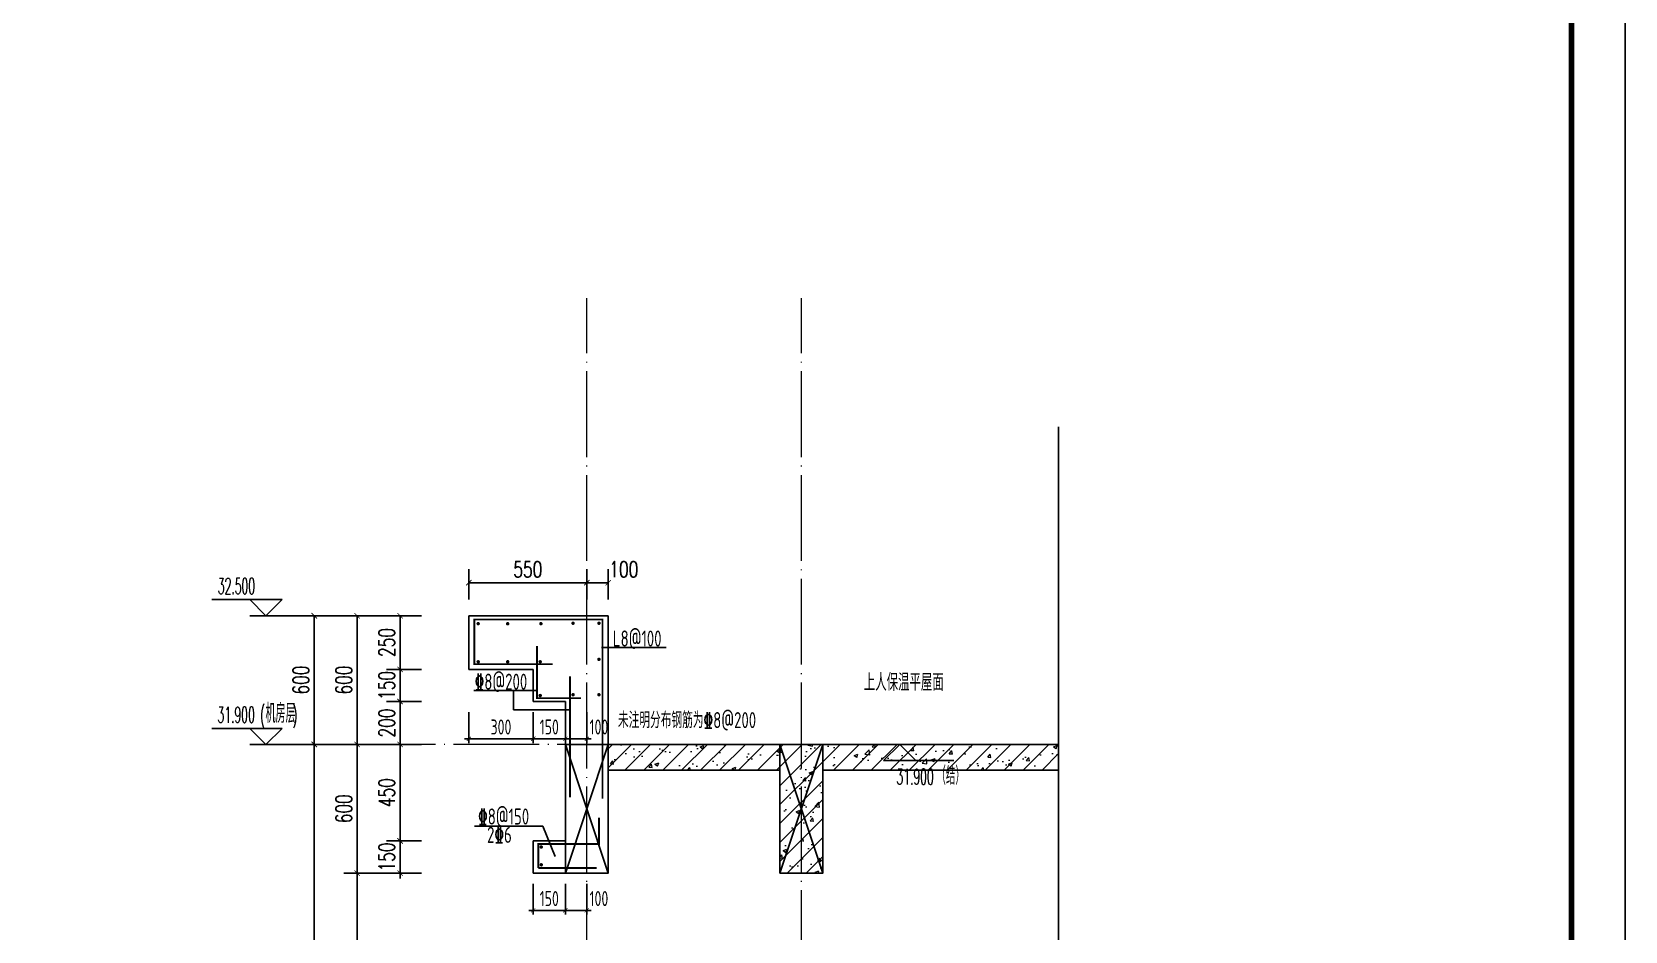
# Model space of a CAD drawing. Extents: x -461650 to 361314, y 245336 to 769729.
# Drawn here: x 307379 to 314804, y 673752 to 677945 of the extents above; entities that cross this region are included whole.
import ezdxf

# ---------------------------------------------------------------- set-up
doc = ezdxf.new("R2010")
doc.units = 0
doc.header["$LTSCALE"] = 1000
doc.linetypes.add('DOTE', pattern=[2.42, 2, -0.2, 0.02, -0.2])
doc.layers.get('0').update_dxf_attribs({"linetype": 'CONTINUOUS'})
doc.layers.get('DEFPOINTS').update_dxf_attribs({"linetype": 'CONTINUOUS'})
for name, color, linetype in [('DIM', 2, 'CONTINUOUS'), ('DIM_ELEV', 3, 'CONTINUOUS'), ('DIM_SYMB', 3, 'CONTINUOUS'), ('PUB_DIM', 3, 'CONTINUOUS'), ('PUB_TEXT', 2, 'CONTINUOUS'), ('REIN', 6, 'CONTINUOUS'), ('S-大样-砼线', 7, 'CONTINUOUS'), ('S-引出线', 40, 'CONTINUOUS'), ('TEXT', 2, 'CONTINUOUS'), ('WALL', 5, 'CONTINUOUS'), ('yichutu', 7, 'CONTINUOUS')]:
    doc.layers.add(name, color=color, linetype=linetype)
for name, color, linetype, lineweight in [('DOTE', 19, 'DOTE', 9), ('PUB_HATCH', 8, 'CONTINUOUS', 9), ('图框', 9, 'CONTINUOUS', 18)]:
    doc.layers.add(name, color=color, linetype=linetype, lineweight=lineweight)
doc.styles.add('_TCH_DIM', font='SIMPLEX.shx', dxfattribs={"width": 0.7, "bigfont": 'GBCBIG.shx'})
doc.styles.add('_TCH_DIM_T3', font='SIMPLEX', dxfattribs={"width": 0.705882, "bigfont": 'GBCBIG'})
doc.styles.add('TSSD_DIMENSION', font='Tssdeng.shx', dxfattribs={"width": 0.7, "bigfont": 'tssdchn.shx'})
doc.styles.add('TSSD_REIN', font='tssdeng.shx', dxfattribs={"width": 0.7, "height": 300, "bigfont": 'tssdchn.shx'})
doc.dimstyles.new('_TCH_ARCH&&25', dxfattribs={"dimtxt": 74.375, "dimasz": 25, "dimexe": 62.5, "dimexo": 75, "dimgap": 25, "dimtad": 1, "dimdec": 0, "dimzin": 0, "dimdsep": 46, "dimtxsty": '_TCH_DIM_T3', "dimblk": 'ARCHTICK', "dimcen": 0.09, "dimclrt": 7, "dimazin": 0, "dimtfac": 1, "dimtdec": 0, "dimtix": 1, "dimtmove": 2, "dimatfit": 3, "dimldrblk": 'ARCHTICK', "dimfxl": 0, "dimtolj": 1, "dimtzin": 0, "dimarcsym": 0})
doc.dimstyles.new('TSSD_20_20', dxfattribs={"dimtxt": 60, "dimasz": 20, "dimexe": 20, "dimexo": 50, "dimgap": 20, "dimtad": 1, "dimdec": 0, "dimzin": 0, "dimdsep": 46, "dimtxsty": 'TSSD_DIMENSION', "dimblk": 'ARCHTICK', "dimblk1": 'ARCHTICK', "dimblk2": 'ARCHTICK', "dimcen": 0, "dimdle": 20, "dimclrt": 7, "dimadec": 0, "dimazin": 0, "dimtfac": 1, "dimtdec": 0, "dimtix": 1, "dimtmove": 2, "dimatfit": 3, "dimfxl": 0, "dimtolj": 1, "dimtzin": 0, "dimarcsym": 0})
pattern_1 = [(45, (-737876.647, 828566.014), (-44.194174, 44.194174), []), (50, (-737876.65, 828566.01), (179.315046, -15.688034), [18.75, -206.25]), (355, (-737876.65, 828566.01), (-34.687833, 188.048033), [15, -165]), (100.4514, (-737861.7, 828564.7), (144.627345, 172.359886), [15.935047, -175.285528]), (46.1842, (-737876.65, 828616.01), (266.81026, -41.379754), [28.125, -309.375]), (96.6356, (-737854.4, 828612.57), (233.665676, 243.52947), [23.90257, -262.92825]), (351.1842, (-737876.65, 828616.01), (233.665486, 243.52965), [22.5, -247.5]), (21, (-737851.65, 828603.51), (149.226763, -100.654723), [18.75, -206.25]), (326, (-737851.65, 828603.51), (60.828833, 181.28751), [15, -165]), (71.4514, (-737839.21, 828595.13), (210.055657, 80.632624), [15.935047, -175.285528]), (37.5, (-737876.647, 828566.014), (3.039964, 83.2234635), [0, -163, 0, -167.5, 0, -165.625]), (7.5, (-737876.65, 828566.01), (65.767384, 98.602928), [0, -95.5, 0, -159.25, 0, -63.125]), (327.5, (-737932.397, 828566.014), (133.455609, -5.638718), [0, -62.5, 0, -195, 0, -258.75]), (317.5, (-737957.4, 828566.01), (145.796542, 25.026246), [0, -81.25, 0, -129.5, 0, -183.75])]

# ---------------------------------------------------------------- blocks, each defined once
blk = doc.blocks.new('GFDDDDRG')
at = {"layer": '图框'}
blk.add_lwpolyline([(923310, -107437), (923310, -159999), (893610, -159999), (893610, -107437)], close=True, dxfattribs=at)
blk.add_lwpolyline([(923310, -107437), (923310, -159999), (893610, -159999), (893610, -107437)], close=True, dxfattribs=at)
at = {"layer": '图框', "const_width": 50}
blk.add_lwpolyline([(894110, -159499), (922810, -159499), (922810, -108687), (894110, -108687)], close=True, dxfattribs=at)
blk = doc.blocks.new('yct-1051-594-26275-14850-25-1002.0')
at = {"layer": 'yichutu', "color": 7}
blk.add_lwpolyline([(0, 0), (0, 14850), (26275, 14850), (26275, 0)], close=True, dxfattribs=at)
blk = doc.blocks.new('_ArchTick')
at = {"color": 0, "linetype": 'ByBlock', "const_width": 0.15}
blk.add_lwpolyline([(-0.5, -0.5), (0.5, 0.5)], dxfattribs=at)
blk = doc.blocks.new('*D783')
at = {"layer": 'DEFPOINTS', "color": 0}
for p in [(309715, 674023), (309865, 674023), (309865, 673849.3)]:
    blk.add_point(p, dxfattribs=at)
at = {"layer": 'DIM', "color": 0, "lineweight": -2}
for p, q in [((309715, 673973), (309715, 673829.3)), ((309865, 673973), (309865, 673829.3)), ((309695, 673849.3), (309885, 673849.3))]:
    blk.add_line(p, q, dxfattribs=at)
at = {"layer": 'DIM', "color": 0, "lineweight": -2, "xscale": 20, "yscale": 20, "zscale": 20, "rotation": 180}
blk.add_blockref('_ArchTick', (309715, 673849.3), dxfattribs=at)
at = {"layer": 'DIM', "color": 0, "lineweight": -2, "xscale": 20, "yscale": 20, "zscale": 20}
blk.add_blockref('_ArchTick', (309865, 673849.3), dxfattribs=at)
at = {"layer": 'DIM', "color": 7, "insert": (309790, 673904.3), "char_height": 70, "attachment_point": 5, "style": 'TSSD_DIMENSION'}
blk.add_mtext('\\A1;150', dxfattribs=at)
blk = doc.blocks.new('*D784')
at = {"layer": 'DEFPOINTS', "color": 0}
for p in [(309865, 674023), (309965, 674023), (309965, 673849.3)]:
    blk.add_point(p, dxfattribs=at)
at = {"layer": 'DIM', "color": 0, "lineweight": -2}
for p, q in [((309865, 673973), (309865, 673829.3)), ((309965, 673973), (309965, 673829.3)), ((309845, 673849.3), (309985, 673849.3))]:
    blk.add_line(p, q, dxfattribs=at)
at = {"layer": 'DIM', "color": 0, "lineweight": -2, "xscale": 20, "yscale": 20, "zscale": 20, "rotation": 180}
blk.add_blockref('_ArchTick', (309865, 673849.3), dxfattribs=at)
at = {"layer": 'DIM', "color": 0, "lineweight": -2, "xscale": 20, "yscale": 20, "zscale": 20}
blk.add_blockref('_ArchTick', (309965, 673849.3), dxfattribs=at)
at = {"layer": 'DIM', "color": 7, "insert": (310021.4, 673904.3), "char_height": 70, "attachment_point": 5, "style": 'TSSD_DIMENSION'}
blk.add_mtext('\\A1;100', dxfattribs=at)
blk = doc.blocks.new('*D785')
at = {"layer": 'DEFPOINTS', "color": 0}
for p in [(309415, 674823), (309715, 674823), (309715, 674649.3)]:
    blk.add_point(p, dxfattribs=at)
at = {"layer": 'DIM', "color": 0, "lineweight": -2}
for p, q in [((309415, 674773), (309415, 674629.3)), ((309715, 674773), (309715, 674629.3)), ((309395, 674649.3), (309735, 674649.3))]:
    blk.add_line(p, q, dxfattribs=at)
at = {"layer": 'DIM', "color": 0, "lineweight": -2, "xscale": 20, "yscale": 20, "zscale": 20, "rotation": 180}
blk.add_blockref('_ArchTick', (309415, 674649.3), dxfattribs=at)
at = {"layer": 'DIM', "color": 0, "lineweight": -2, "xscale": 20, "yscale": 20, "zscale": 20}
blk.add_blockref('_ArchTick', (309715, 674649.3), dxfattribs=at)
at = {"layer": 'DIM', "color": 7, "insert": (309565, 674704.3), "char_height": 70, "attachment_point": 5, "style": 'TSSD_DIMENSION'}
blk.add_mtext('\\A1;300', dxfattribs=at)
blk = doc.blocks.new('*D786')
at = {"layer": 'DEFPOINTS', "color": 0}
for p in [(309715, 674823), (309865, 674823), (309865, 674649.3)]:
    blk.add_point(p, dxfattribs=at)
at = {"layer": 'DIM', "color": 0, "lineweight": -2}
for p, q in [((309715, 674773), (309715, 674629.3)), ((309865, 674773), (309865, 674629.3)), ((309695, 674649.3), (309885, 674649.3))]:
    blk.add_line(p, q, dxfattribs=at)
at = {"layer": 'DIM', "color": 0, "lineweight": -2, "xscale": 20, "yscale": 20, "zscale": 20, "rotation": 180}
blk.add_blockref('_ArchTick', (309715, 674649.3), dxfattribs=at)
at = {"layer": 'DIM', "color": 0, "lineweight": -2, "xscale": 20, "yscale": 20, "zscale": 20}
blk.add_blockref('_ArchTick', (309865, 674649.3), dxfattribs=at)
at = {"layer": 'DIM', "color": 7, "insert": (309790, 674704.3), "char_height": 70, "attachment_point": 5, "style": 'TSSD_DIMENSION'}
blk.add_mtext('\\A1;150', dxfattribs=at)
blk = doc.blocks.new('*D787')
at = {"layer": 'DEFPOINTS', "color": 0}
for p in [(309865, 674823), (309965, 674823), (309965, 674649.3)]:
    blk.add_point(p, dxfattribs=at)
at = {"layer": 'DIM', "color": 0, "lineweight": -2}
for p, q in [((309865, 674773), (309865, 674629.3)), ((309965, 674773), (309965, 674629.3)), ((309845, 674649.3), (309985, 674649.3))]:
    blk.add_line(p, q, dxfattribs=at)
at = {"layer": 'DIM', "color": 0, "lineweight": -2, "xscale": 20, "yscale": 20, "zscale": 20, "rotation": 180}
blk.add_blockref('_ArchTick', (309865, 674649.3), dxfattribs=at)
at = {"layer": 'DIM', "color": 0, "lineweight": -2, "xscale": 20, "yscale": 20, "zscale": 20}
blk.add_blockref('_ArchTick', (309965, 674649.3), dxfattribs=at)
at = {"layer": 'DIM', "color": 7, "insert": (310021.4, 674704.3), "char_height": 70, "attachment_point": 5, "style": 'TSSD_DIMENSION'}
blk.add_mtext('\\A1;100', dxfattribs=at)
blk = doc.blocks.new('*D788')
at = {"layer": 'DEFPOINTS', "color": 0}
for p in [(309965, 675377.1), (309415, 675223), (309965, 675223)]:
    blk.add_point(p, dxfattribs=at)
at = {"layer": 'PUB_DIM', "color": 0, "lineweight": -2}
for p, q in [((309415, 675298), (309415, 675439.6)), ((309965, 675298), (309965, 675439.6)), ((309415, 675377.1), (309965, 675377.1))]:
    blk.add_line(p, q, dxfattribs=at)
at = {"layer": 'PUB_DIM', "color": 0, "lineweight": -2, "xscale": 25, "yscale": 25, "zscale": 25, "rotation": 180}
blk.add_blockref('_ArchTick', (309415, 675377.1), dxfattribs=at)
at = {"layer": 'PUB_DIM', "color": 0, "lineweight": -2, "xscale": 25, "yscale": 25, "zscale": 25}
blk.add_blockref('_ArchTick', (309965, 675377.1), dxfattribs=at)
at = {"layer": 'PUB_DIM', "color": 7, "insert": (309690, 675439.3), "char_height": 74.38, "attachment_point": 5, "style": '_TCH_DIM_T3'}
blk.add_mtext('\\A1;550', dxfattribs=at)
blk = doc.blocks.new('*D789')
at = {"layer": 'DEFPOINTS', "color": 0}
for p in [(310065, 675377.1), (309965, 675223), (310065, 675223)]:
    blk.add_point(p, dxfattribs=at)
at = {"layer": 'PUB_DIM', "color": 0, "lineweight": -2}
for p, q in [((309965, 675298), (309965, 675439.6)), ((310065, 675298), (310065, 675439.6)), ((309965, 675377.1), (310065, 675377.1))]:
    blk.add_line(p, q, dxfattribs=at)
at = {"layer": 'PUB_DIM', "color": 0, "lineweight": -2, "xscale": 25, "yscale": 25, "zscale": 25, "rotation": 180}
blk.add_blockref('_ArchTick', (309965, 675377.1), dxfattribs=at)
at = {"layer": 'PUB_DIM', "color": 0, "lineweight": -2, "xscale": 25, "yscale": 25, "zscale": 25}
blk.add_blockref('_ArchTick', (310065, 675377.1), dxfattribs=at)
at = {"layer": 'PUB_DIM', "color": 7, "insert": (310137.4, 675439.3), "char_height": 74.38, "attachment_point": 5, "style": '_TCH_DIM_T3'}
blk.add_mtext('\\A1;100', dxfattribs=at)
blk = doc.blocks.new('*D790')
at = {"layer": 'DEFPOINTS', "color": 0}
for p in [(309094.8, 675223), (309269.4, 675223), (309269.4, 674973)]:
    blk.add_point(p, dxfattribs=at)
at = {"layer": 'PUB_DIM', "color": 0, "lineweight": -2}
for p, q in [((309194.4, 675223), (309032.3, 675223)), ((309094.8, 674973), (309094.8, 675223)), ((309194.4, 674973), (309032.3, 674973))]:
    blk.add_line(p, q, dxfattribs=at)
at = {"layer": 'PUB_DIM', "color": 0, "lineweight": -2, "xscale": 25, "yscale": 25, "zscale": 25}
for p, rotation in [((309094.8, 675223), 90), ((309094.8, 674973), 270)]:
    blk.add_blockref('_ArchTick', p, dxfattribs=dict(at, rotation=rotation))
at = {"layer": 'PUB_DIM', "color": 7, "insert": (309032.6, 675098), "char_height": 74.38, "attachment_point": 5, "rotation": 90, "style": '_TCH_DIM_T3'}
blk.add_mtext('\\A1;250', dxfattribs=at)
blk = doc.blocks.new('*D791')
at = {"layer": 'DEFPOINTS', "color": 0}
for p in [(309094.8, 674973), (309269.4, 674973), (309269.4, 674823)]:
    blk.add_point(p, dxfattribs=at)
at = {"layer": 'PUB_DIM', "color": 0, "lineweight": -2}
for p, q in [((309194.4, 674973), (309032.3, 674973)), ((309094.8, 674973), (309094.8, 674998)), ((309094.8, 674823), (309094.8, 674973)), ((309194.4, 674823), (309032.3, 674823)), ((309094.8, 674823), (309094.8, 674798))]:
    blk.add_line(p, q, dxfattribs=at)
at = {"layer": 'PUB_DIM', "color": 0, "lineweight": -2, "xscale": 25, "yscale": 25, "zscale": 25}
for p, rotation in [((309094.8, 674973), 270), ((309094.8, 674823), 90)]:
    blk.add_blockref('_ArchTick', p, dxfattribs=dict(at, rotation=rotation))
at = {"layer": 'PUB_DIM', "color": 7, "insert": (309032.6, 674898), "char_height": 74.38, "attachment_point": 5, "rotation": 90, "style": '_TCH_DIM_T3'}
blk.add_mtext('\\A1;150', dxfattribs=at)
blk = doc.blocks.new('*D792')
at = {"layer": 'DEFPOINTS', "color": 0}
for p in [(309094.8, 674823), (309269.4, 674823), (309269.4, 674623)]:
    blk.add_point(p, dxfattribs=at)
at = {"layer": 'PUB_DIM', "color": 0, "lineweight": -2}
for p, q in [((309194.4, 674823), (309032.3, 674823)), ((309094.8, 674623), (309094.8, 674823)), ((309194.4, 674623), (309032.3, 674623))]:
    blk.add_line(p, q, dxfattribs=at)
at = {"layer": 'PUB_DIM', "color": 0, "lineweight": -2, "xscale": 25, "yscale": 25, "zscale": 25}
for p, rotation in [((309094.8, 674823), 90), ((309094.8, 674623), 270)]:
    blk.add_blockref('_ArchTick', p, dxfattribs=dict(at, rotation=rotation))
at = {"layer": 'PUB_DIM', "color": 7, "insert": (309032.6, 674723), "char_height": 74.38, "attachment_point": 5, "rotation": 90, "style": '_TCH_DIM_T3'}
blk.add_mtext('\\A1;200', dxfattribs=at)
blk = doc.blocks.new('*D793')
at = {"layer": 'DEFPOINTS', "color": 0}
for p in [(309094.8, 674623), (309269.4, 674623), (309269.4, 674173)]:
    blk.add_point(p, dxfattribs=at)
at = {"layer": 'PUB_DIM', "color": 0, "lineweight": -2}
for p, q in [((309194.4, 674623), (309032.3, 674623)), ((309094.8, 674173), (309094.8, 674623)), ((309194.4, 674173), (309032.3, 674173))]:
    blk.add_line(p, q, dxfattribs=at)
at = {"layer": 'PUB_DIM', "color": 0, "lineweight": -2, "xscale": 25, "yscale": 25, "zscale": 25}
for p, rotation in [((309094.8, 674623), 90), ((309094.8, 674173), 270)]:
    blk.add_blockref('_ArchTick', p, dxfattribs=dict(at, rotation=rotation))
at = {"layer": 'PUB_DIM', "color": 7, "insert": (309032.6, 674398), "char_height": 74.38, "attachment_point": 5, "rotation": 90, "style": '_TCH_DIM_T3'}
blk.add_mtext('\\A1;450', dxfattribs=at)
blk = doc.blocks.new('*D794')
at = {"layer": 'DEFPOINTS', "color": 0}
for p in [(309094.8, 674173), (309269.4, 674173), (309269.4, 674023)]:
    blk.add_point(p, dxfattribs=at)
at = {"layer": 'PUB_DIM', "color": 0, "lineweight": -2}
for p, q in [((309094.8, 674173), (309094.8, 674198)), ((309194.4, 674173), (309032.3, 674173)), ((309094.8, 674023), (309094.8, 674173)), ((309194.4, 674023), (309032.3, 674023)), ((309094.8, 674023), (309094.8, 673998))]:
    blk.add_line(p, q, dxfattribs=at)
at = {"layer": 'PUB_DIM', "color": 0, "lineweight": -2, "xscale": 25, "yscale": 25, "zscale": 25}
for p, rotation in [((309094.8, 674173), 270), ((309094.8, 674023), 90)]:
    blk.add_blockref('_ArchTick', p, dxfattribs=dict(at, rotation=rotation))
at = {"layer": 'PUB_DIM', "color": 7, "insert": (309032.6, 674098), "char_height": 74.38, "attachment_point": 5, "rotation": 90, "style": '_TCH_DIM_T3'}
blk.add_mtext('\\A1;150', dxfattribs=at)
blk = doc.blocks.new('*D809')
at = {"layer": 'DEFPOINTS', "color": 0}
for p in [(308894.8, 674023), (309194.8, 674023), (309194.8, 672623)]:
    blk.add_point(p, dxfattribs=at)
at = {"layer": 'PUB_DIM', "color": 0, "lineweight": -2}
for p, q in [((309119.8, 674023), (308832.3, 674023)), ((308894.8, 672623), (308894.8, 674023)), ((309119.8, 672623), (308832.3, 672623))]:
    blk.add_line(p, q, dxfattribs=at)
at = {"layer": 'PUB_DIM', "color": 0, "lineweight": -2, "xscale": 25, "yscale": 25, "zscale": 25}
for p, rotation in [((308894.8, 674023), 90), ((308894.8, 672623), 270)]:
    blk.add_blockref('_ArchTick', p, dxfattribs=dict(at, rotation=rotation))
at = {"layer": 'PUB_DIM', "color": 7, "insert": (308832.6, 673323), "char_height": 74.38, "attachment_point": 5, "rotation": 90, "style": '_TCH_DIM_T3'}
blk.add_mtext('\\A1;1400', dxfattribs=at)
blk = doc.blocks.new('*D810')
at = {"layer": 'DEFPOINTS', "color": 0}
for p in [(308894.8, 674623), (309194.8, 674623), (309194.8, 674023)]:
    blk.add_point(p, dxfattribs=at)
at = {"layer": 'PUB_DIM', "color": 0, "lineweight": -2}
for p, q in [((309119.8, 674623), (308832.3, 674623)), ((308894.8, 674023), (308894.8, 674623)), ((309119.8, 674023), (308832.3, 674023))]:
    blk.add_line(p, q, dxfattribs=at)
at = {"layer": 'PUB_DIM', "color": 0, "lineweight": -2, "xscale": 25, "yscale": 25, "zscale": 25}
for p, rotation in [((308894.8, 674623), 90), ((308894.8, 674023), 270)]:
    blk.add_blockref('_ArchTick', p, dxfattribs=dict(at, rotation=rotation))
at = {"layer": 'PUB_DIM', "color": 7, "insert": (308832.6, 674323), "char_height": 74.38, "attachment_point": 5, "rotation": 90, "style": '_TCH_DIM_T3'}
blk.add_mtext('\\A1;600', dxfattribs=at)
blk = doc.blocks.new('*D811')
at = {"layer": 'DEFPOINTS', "color": 0}
for p in [(308894.8, 675223), (309194.8, 675223), (309194.8, 674623)]:
    blk.add_point(p, dxfattribs=at)
at = {"layer": 'PUB_DIM', "color": 0, "lineweight": -2}
for p, q in [((309119.8, 675223), (308832.3, 675223)), ((308894.8, 674623), (308894.8, 675223)), ((309119.8, 674623), (308832.3, 674623))]:
    blk.add_line(p, q, dxfattribs=at)
at = {"layer": 'PUB_DIM', "color": 0, "lineweight": -2, "xscale": 25, "yscale": 25, "zscale": 25}
for p, rotation in [((308894.8, 675223), 90), ((308894.8, 674623), 270)]:
    blk.add_blockref('_ArchTick', p, dxfattribs=dict(at, rotation=rotation))
at = {"layer": 'PUB_DIM', "color": 7, "insert": (308832.6, 674923), "char_height": 74.38, "attachment_point": 5, "rotation": 90, "style": '_TCH_DIM_T3'}
blk.add_mtext('\\A1;600', dxfattribs=at)
blk = doc.blocks.new('*D817')
at = {"layer": 'DEFPOINTS', "color": 0}
for p in [(308694.8, 674623), (309194.8, 674623), (309194.8, 671723)]:
    blk.add_point(p, dxfattribs=at)
at = {"layer": 'PUB_DIM', "color": 0, "lineweight": -2}
for p, q in [((309119.8, 674623), (308632.3, 674623)), ((308694.8, 671723), (308694.8, 674623)), ((309119.8, 671723), (308632.3, 671723))]:
    blk.add_line(p, q, dxfattribs=at)
at = {"layer": 'PUB_DIM', "color": 0, "lineweight": -2, "xscale": 25, "yscale": 25, "zscale": 25}
for p, rotation in [((308694.8, 674623), 90), ((308694.8, 671723), 270)]:
    blk.add_blockref('_ArchTick', p, dxfattribs=dict(at, rotation=rotation))
at = {"layer": 'PUB_DIM', "color": 7, "insert": (308632.6, 673173), "char_height": 74.38, "attachment_point": 5, "rotation": 90, "style": '_TCH_DIM_T3'}
blk.add_mtext('\\A1;2900', dxfattribs=at)
blk = doc.blocks.new('*D818')
at = {"layer": 'DEFPOINTS', "color": 0}
for p in [(308694.8, 675223), (309194.8, 675223), (309194.8, 674623)]:
    blk.add_point(p, dxfattribs=at)
at = {"layer": 'PUB_DIM', "color": 0, "lineweight": -2}
for p, q in [((309119.8, 675223), (308632.3, 675223)), ((308694.8, 674623), (308694.8, 675223)), ((309119.8, 674623), (308632.3, 674623))]:
    blk.add_line(p, q, dxfattribs=at)
at = {"layer": 'PUB_DIM', "color": 0, "lineweight": -2, "xscale": 25, "yscale": 25, "zscale": 25}
for p, rotation in [((308694.8, 675223), 90), ((308694.8, 674623), 270)]:
    blk.add_blockref('_ArchTick', p, dxfattribs=dict(at, rotation=rotation))
at = {"layer": 'PUB_DIM', "color": 7, "insert": (308632.6, 674923), "char_height": 74.38, "attachment_point": 5, "rotation": 90, "style": '_TCH_DIM_T3'}
blk.add_mtext('\\A1;600', dxfattribs=at)
blk = doc.blocks.new('20210810.12301040')
at = {"layer": 'REIN', "const_width": 9}
for points in [[(366.8, 974.1), (1.3, 974.1), (1.3, 1182.5), (599, 1182.5), (599, 347.5)], [(293.9, 1058.5), (293.9, 815.8), (498.4, 815.8)], [(447.9, 353.1), (447.9, 917.8)], [(299.3, 23.5), (299.3, 135.2), (583.1, 135.2), (583.1, 258.2)]]:
    blk.add_lwpolyline(points, dxfattribs=at)
at = {"layer": 'REIN', "const_width": 8}
for points in [[(15.6, 1162.9, 1), (23.6, 1162.9, 1)], [(153, 1162.9, 1), (161, 1162.9, 1)], [(307.9, 1162.9, 1), (315.9, 1162.9, 1)], [(457.7, 1165.1, 1), (465.7, 1165.1, 1)], [(578.4, 1165.1, 1), (586.4, 1165.1, 1)], [(15.6, 985.4, 1), (23.6, 985.4, 1)], [(153, 985.4, 1), (161, 985.4, 1)], [(304.5, 985.4, 1), (312.5, 985.4, 1)], [(578.4, 996.6, 1), (586.4, 996.6, 1)], [(304.5, 827.9, 1), (312.5, 827.9, 1)], [(457.7, 831.7, 1), (465.7, 831.7, 1)], [(578.4, 831.7, 1), (586.4, 831.7, 1)], [(309.5, 121.6, 1), (317.5, 121.6, 1)], [(309.5, 38.7, 1), (317.5, 38.7, 1)]]:
    blk.add_lwpolyline(points, format="xyb", close=True, dxfattribs=at)
at = {"layer": 'REIN'}
blk.add_lwpolyline([(299.3, 23.5, 9, 9, 0), (571.8, 23.5, 9, 9, 0)], format="xyseb", dxfattribs=at)
at = {"layer": 'S-大样-砼线'}
for p, q in [((425.8, 600), (625.8, 0)), ((625.8, 600), (425.8, 0))]:
    blk.add_line(p, q, dxfattribs=at)
blk.add_lwpolyline([(625.8, 600), (425.8, 600), (425.8, 0), (625.8, 0)], close=True, dxfattribs=at)
at = {"layer": 'S-引出线'}
for p, q in [((595, 1052), (895.1, 1052)), ((0, 850.8), (293.9, 850.8)), ((183.6, 761.6), (183.6, 850.8)), ((447.9, 761.6), (183.6, 761.6))]:
    blk.add_line(p, q, dxfattribs=at)
blk.add_lwpolyline([(378.5, 78), (320.5, 219.5), (2, 219.5)], dxfattribs=at)
at = {"layer": 'TEXT', "style": 'TSSD_REIN', "width": 0.7}
for s, p in [('L8@100', (647.1, 1056.1)), ('%%1328@200', (3.1, 854.9)), ('未注明分布钢筋为%%1328@200', (670.8, 675.8)), ('%%1328@150', (19.1, 226.3)), ('2%%1326', (60.9, 141.1))]:
    blk.add_text(s, height=75, rotation=0, dxfattribs=at).set_placement(p)
blk = doc.blocks.new('20210810.15310965')
at = {"layer": 'S-大样-砼线'}
for p, q in [((0, 600), (200, 0)), ((200, 600), (0, 0))]:
    blk.add_line(p, q, dxfattribs=at)
blk.add_lwpolyline([(200, 600), (0, 600), (0, 0), (200, 0)], close=True, dxfattribs=at)

msp = doc.modelspace()

# ---------------------------------------------------------------- hatches: boundary and pattern name
at = {"layer": 'PUB_HATCH'}
h = msp.add_hatch(dxfattribs=at)
h.set_pattern_fill('钢筋混凝土', color=256, scale=25, style=0)
h.set_pattern_definition(pattern_1)
h.paths.add_polyline_path([(310064.99, 674622.98), (310064.99, 674502.98), (310864.99, 674502.98), (310964.99, 674542.98), (310964.99, 674622.98)])
h = msp.add_hatch(dxfattribs=at)
h.set_pattern_fill('钢筋混凝土', color=256, scale=25, style=0)
h.set_pattern_definition(pattern_1)
h.paths.add_polyline_path([(312163.51, 674622.98), (310964.99, 674622.98), (310964.99, 674542.98), (311064.99, 674502.98), (312163.51, 674502.98)])
h = msp.add_hatch(dxfattribs=at)
h.set_pattern_fill('钢筋混凝土', color=256, scale=25, style=0)
h.set_pattern_definition(pattern_1)
h.paths.add_polyline_path([(311064.99, 674022.98), (311064.99, 674502.98), (310964.99, 674542.98), (310864.99, 674502.98), (310864.99, 674022.98)])

# ---------------------------------------------------------------- linework, layer by layer
at = {"layer": 'DIM_ELEV'}
for p, q in [((308544.79, 675297.98), (308216.79, 675297.98)), ((308469.79, 675222.98), (308394.79, 675297.98)), ((308469.79, 675222.98), (308544.79, 675297.98)), ((308894.79, 675222.98), (308394.79, 675222.98)), ((308544.79, 674697.98), (308216.79, 674697.98)), ((308469.79, 674622.98), (308394.79, 674697.98)), ((308469.79, 674622.98), (308544.79, 674697.98)), ((308894.79, 674622.98), (308394.79, 674622.98))]:
    msp.add_line(p, q, dxfattribs=at)
at = {"layer": 'DIM_ELEV', "color": 3}
for p, q in [((311423.05, 674622.98), (311348.05, 674547.98)), ((311423.05, 674622.98), (311498.05, 674547.98)), ((311348.05, 674547.98), (311676.05, 674547.98))]:
    msp.add_line(p, q, dxfattribs=at)
at = {"layer": 'DIM_SYMB'}
msp.add_lwpolyline([(312163.51, 676102.98), (312163.51, 667441.11), (312216.01, 667422), (312111.01, 667403.48), (312163.51, 667384.86), (312163.51, 658722.98)], dxfattribs=at)
at = {"layer": 'DOTE', "color": 1, "linetype": 'DOTE', "ltscale": 0.2}
for p, q in [((309964.99, 659022.98), (309964.99, 676702.98)), ((310964.99, 659022.98), (310964.99, 676702.98)), ((312163.51, 674622.98), (309194.79, 674622.98))]:
    msp.add_line(p, q, dxfattribs=at)
at = {"layer": 'WALL'}
for p, q in [((310064.99, 675222.97), (309414.99, 675222.99)), ((309414.99, 675222.99), (309414.99, 674972.98)), ((310064.99, 674622.98), (310064.99, 675222.97)), ((309414.99, 674972.98), (309714.99, 674972.98)), ((309714.99, 674972.98), (309714.99, 674822.98)), ((309714.99, 674822.98), (309864.99, 674822.98)), ((309864.99, 674822.98), (309864.99, 674172.98)), ((310964.99, 674622.98), (310064.99, 674622.98)), ((312163.51, 674622.98), (310964.99, 674622.98)), ((312163.51, 674502.98), (312163.51, 674622.98)), ((310064.99, 674022.98), (310064.99, 674502.98)), ((310864.99, 674502.98), (310064.99, 674502.98)), ((310864.99, 674022.98), (310864.99, 674502.98)), ((312163.51, 674502.98), (311064.99, 674502.98)), ((311064.99, 674022.98), (311064.99, 674502.98)), ((309864.99, 674172.98), (309714.99, 674172.98)), ((309714.99, 674172.98), (309714.99, 674022.98)), ((309714.99, 674022.98), (310064.99, 674022.98)), ((310864.99, 674022.98), (311064.99, 674022.98))]:
    msp.add_line(p, q, dxfattribs=at)

# ---------------------------------------------------------------- block references
at = {"xscale": 0.5, "yscale": 0.5, "zscale": 0.5}
msp.add_blockref('GFDDDDRG', (-146851.04, 734849.49), dxfattribs=at)
at = {"layer": 'S-大样-砼线'}
msp.add_blockref('20210810.15310965', (310864.99, 674022.98), dxfattribs=at)
at = {"layer": 'TEXT'}
msp.add_blockref('20210810.12301040', (309439.24, 674022.99), dxfattribs=at)
at = {"layer": 'yichutu', "rotation": 270}
msp.add_blockref('yct-1051-594-26275-14850-25-1002.0', (299953.85, 681131.01), dxfattribs=at)

# ---------------------------------------------------------------- texts
at = {"layer": 'DIM_ELEV', "color": 7, "style": '_TCH_DIM'}
for s, height, width, p in [('31.900', 74.375, 0.494118, (311408.5, 674435.46)), ('（结）', 84.397, 0.7, (311594, 674435.46))]:
    msp.add_text(s, height=height, dxfattribs=dict(at, width=width)).set_placement(p)
at = {"layer": 'PUB_TEXT'}
for s, height, style, width, p in [('32.500', 74.375, '_TCH_DIM', 0.494118, (308245.69, 675324.23)), ('上人保温平屋面', 80, 'TSSD_REIN', 0.7, (311256.01, 674872.8)), ('31.900', 74.375, '_TCH_DIM', 0.494118, (308244.29, 674724.23)), ('(', 74.38, '_TCH_DIM', 0.494118, (308443.04, 674723.01)), ('机房层', 89.362, '_TCH_DIM', 0.7, (308467.54, 674723.01)), (')', 74.38, '_TCH_DIM', 0.494118, (308592.65, 674723.01))]:
    msp.add_text(s, height=height, dxfattribs=dict(at, style=style, width=width)).set_placement(p)

# ---------------------------------------------------------------- dimensions: what is measured, and where the dimension line sits
at = {"layer": 'DIM'}
for p1, p2, picture, middle in [((309414.99, 674822.98), (309714.99, 674822.98), '*D785', (309564.99, 674704.27)), ((309714.99, 674822.98), (309864.99, 674822.98), '*D786', (309789.99, 674704.27)), ((309714.99, 674022.98), (309864.99, 674022.98), '*D783', (309789.99, 673904.27))]:
    dim = msp.add_aligned_dim(p1=p1, p2=p2, distance=-173.71, dimstyle='TSSD_20_20', override={"dimtxt": 70}, dxfattribs=at)
    dim.commit()
    dim.dimension.update_dxf_attribs({"geometry": picture, "text_midpoint": middle})
for base, p1, p2, picture, middle in [((309964.99, 674649.27), (309864.99, 674822.98), (309964.99, 674822.98), '*D787', (310021.44, 674704.27)), ((309964.99, 673849.27), (309864.99, 674022.98), (309964.99, 674022.98), '*D784', (310021.44, 673904.27))]:
    dim = msp.add_linear_dim(base=base, p1=p1, p2=p2, angle=360, dimstyle='TSSD_20_20', override={"dimtxt": 70}, dxfattribs=at)
    dim.commit()
    dim.dimension.update_dxf_attribs({"geometry": picture, "text_midpoint": middle, "dimtype": 161})
at = {"layer": 'PUB_DIM'}
for p1, p2, distance, picture, middle in [((309414.99, 675222.98), (309964.99, 675222.98), 154.16, '*D788', (309689.99, 675439.33)), ((309194.79, 674622.98), (309194.79, 675222.98), 500, '*D818', (308632.61, 674922.98)), ((309194.79, 674622.98), (309194.79, 675222.98), 300, '*D811', (308832.61, 674922.98)), ((309269.4, 674972.98), (309269.4, 675222.98), 174.61, '*D790', (309032.61, 675097.98)), ((309269.4, 674822.98), (309269.4, 674972.98), 174.61, '*D791', (309032.61, 674897.98)), ((309269.4, 674622.98), (309269.4, 674822.98), 174.61, '*D792', (309032.61, 674722.98)), ((309194.79, 671722.98), (309194.79, 674622.98), 500, '*D817', (308632.61, 673172.98)), ((309194.79, 674022.97), (309194.79, 674622.98), 300, '*D810', (308832.61, 674322.98)), ((309269.4, 674172.98), (309269.4, 674622.98), 174.61, '*D793', (309032.61, 674397.98)), ((309269.4, 674022.98), (309269.4, 674172.98), 174.61, '*D794', (309032.61, 674097.98)), ((309194.79, 672622.98), (309194.79, 674022.97), 300, '*D809', (308832.61, 673322.98))]:
    dim = msp.add_aligned_dim(p1=p1, p2=p2, distance=distance, dimstyle='_TCH_ARCH&&25', dxfattribs=at)
    dim.commit()
    dim.dimension.update_dxf_attribs({"geometry": picture, "text_midpoint": middle})
dim = msp.add_linear_dim(base=(310064.99, 675377.14), p1=(309964.99, 675222.98), p2=(310064.99, 675222.98), angle=360, dimstyle='_TCH_ARCH&&25', dxfattribs=at)
dim.commit()
dim.dimension.update_dxf_attribs({"geometry": '*D789', "text_midpoint": (310137.4, 675439.33), "dimtype": 161})

doc.saveas('drawing.dxf')
